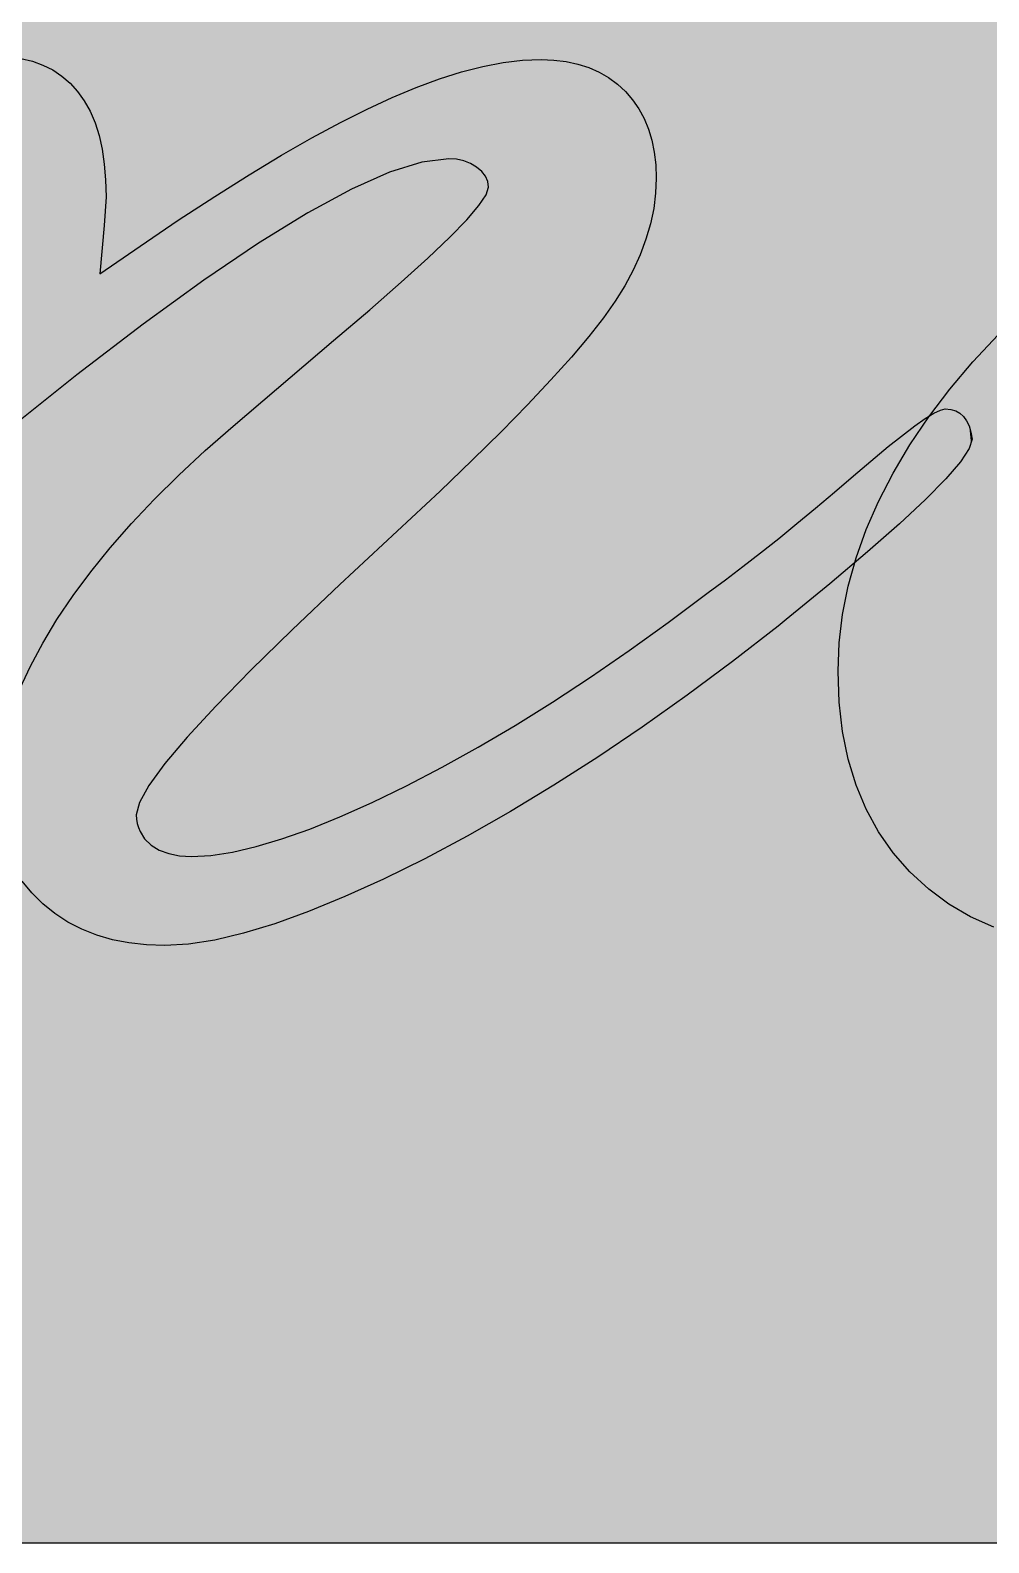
# Model space of a CAD drawing. Extents: x -301 to 301, y -300 to 300.
# Drawn here: x -12.35 to 8.09, y -300.06 to -267.8 of the extents above; entities that cross this region are included whole.
import ezdxf

# ---------------------------------------------------------------- set-up
doc = ezdxf.new("R2010")
doc.units = 0
doc.layers.add('LAYER_1', color=7, linetype='CONTINUOUS')

# ---------------------------------------------------------------- blocks, each defined once
blk = doc.blocks.new('*U1')
at = {"layer": 'LAYER_1', "color": 7, "linetype": 'CONTINUOUS'}
for points in [[(-301.0791, -300.0587), (-301.0791, 299.9413), (300.9617, -300.0587)], [(300.9617, -300.0587), (-301.0791, 299.9413), (300.9617, 299.9413)]]:
    blk.add_solid(points, dxfattribs=at)
blk = doc.blocks.new('*U6')
at = {"layer": 'LAYER_1', "color": 18, "linetype": 'CONTINUOUS'}
for points in [[(-12.548, -276.104), (-12.548, -268.399), (-12.306, -275.91)], [(-12.306, -275.91), (-12.548, -268.399), (-12.306, -268.458)], [(-12.306, -275.91), (-12.306, -268.458), (-12.08, -275.729)], [(-12.08, -275.729), (-12.306, -268.458), (-12.08, -268.541)], [(-12.08, -275.729), (-12.08, -268.541), (-11.87, -275.561)], [(-11.87, -275.561), (-12.08, -268.541), (-11.87, -268.647)], [(-11.87, -275.561), (-11.87, -268.647), (-11.678, -275.407)], [(-11.678, -275.407), (-11.87, -268.647), (-11.678, -268.777)], [(-3.152, -270.574), (-3.259, -268.722), (-3.152, -268.688)], [(-3.102, -270.585), (-3.152, -268.688), (-3.102, -268.676)], [(-3.152, -270.574), (-3.152, -268.688), (-3.102, -270.585)], [(-2.958, -270.642), (-3.102, -268.676), (-2.958, -268.639)], [(-3.102, -270.585), (-3.102, -268.676), (-2.958, -270.642)], [(-2.831, -270.722), (-2.958, -268.639), (-2.831, -268.607)], [(-2.958, -270.642), (-2.958, -268.639), (-2.831, -270.722)], [(-2.719, -270.811), (-2.831, -268.607), (-2.719, -268.578)], [(-2.831, -270.722), (-2.831, -268.607), (-2.719, -270.811)], [(-2.698, -270.838), (-2.719, -268.578), (-2.698, -268.573)], [(-2.719, -270.811), (-2.719, -268.578), (-2.698, -270.838)], [(-2.639, -270.912), (-2.698, -268.573), (-2.639, -268.562)], [(-2.698, -270.838), (-2.698, -268.573), (-2.639, -270.912)], [(-2.592, -271.025), (-2.639, -268.562), (-2.592, -268.553)], [(-2.639, -270.912), (-2.639, -268.562), (-2.592, -271.025)], [(-2.576, -271.148), (-2.592, -268.553), (-2.576, -268.55)], [(-2.592, -271.025), (-2.592, -268.553), (-2.576, -271.148)], [(-2.303, -276.356), (-2.576, -268.55), (-2.303, -268.497)], [(-2.576, -276.626), (-2.576, -268.55), (-2.303, -276.356)], [(-2.264, -276.317), (-2.303, -268.497), (-2.264, -268.49)], [(-2.303, -276.356), (-2.303, -268.497), (-2.264, -276.317)], [(-1.85, -275.895), (-2.264, -268.49), (-1.85, -268.44)], [(-2.264, -276.317), (-2.264, -268.49), (-1.85, -275.895)], [(-1.743, -275.785), (-1.85, -268.44), (-1.743, -268.436)], [(-1.85, -275.895), (-1.85, -268.44), (-1.743, -275.785)], [(-1.457, -275.482), (-1.743, -268.436), (-1.457, -268.424)], [(-1.743, -275.785), (-1.743, -268.436), (-1.457, -275.482)], [(-1.457, -275.482), (-1.457, -268.424), (-1.246, -275.258)], [(-1.246, -275.258), (-1.457, -268.424), (-1.246, -268.432)], [(-1.246, -275.258), (-1.246, -268.432), (-1.181, -275.186)], [(-1.181, -275.186), (-1.246, -268.432), (-1.181, -268.435)], [(-1.181, -275.186), (-1.181, -268.435), (-0.919, -274.894)], [(-0.919, -274.894), (-1.181, -268.435), (-0.919, -268.467)], [(-0.919, -274.894), (-0.919, -268.467), (-0.811, -274.773)], [(-0.811, -274.773), (-0.919, -268.467), (-0.811, -268.491)], [(-0.811, -274.773), (-0.811, -268.491), (-0.672, -274.609)], [(-0.672, -274.609), (-0.811, -268.491), (-0.672, -268.521)], [(-0.672, -274.609), (-0.672, -268.521), (-0.439, -274.333)], [(-0.439, -274.333), (-0.672, -268.521), (-0.439, -268.596)], [(-0.439, -274.333), (-0.439, -268.596), (-0.437, -274.332)], [(-0.437, -274.332), (-0.439, -268.596), (-0.437, -268.596)], [(-0.437, -274.332), (-0.437, -268.596), (-0.221, -274.055)], [(-0.221, -274.055), (-0.437, -268.596), (-0.221, -268.692)], [(-0.221, -274.055), (-0.221, -268.692), (-0.126, -273.934)], [(-0.126, -273.934), (-0.221, -268.692), (-0.126, -268.746)], [(-11.678, -275.407), (-11.678, -268.777), (-11.502, -275.266)], [(-11.502, -275.266), (-11.678, -268.777), (-11.502, -268.929)], [(-11.502, -275.266), (-11.502, -268.929), (-11.355, -275.148)], [(-11.355, -275.148), (-11.502, -268.929), (-11.355, -269.092)], [(-4.119, -270.65), (-4.633, -269.234), (-4.119, -269.019)], [(-3.997, -270.611), (-4.119, -269.019), (-3.997, -268.974)], [(-4.119, -270.65), (-4.119, -269.019), (-3.997, -270.611)], [(-3.626, -270.565), (-3.997, -268.974), (-3.626, -268.837)], [(-3.997, -270.611), (-3.997, -268.974), (-3.626, -270.565)], [(-3.427, -270.54), (-3.626, -268.837), (-3.427, -268.775)], [(-3.626, -270.565), (-3.626, -268.837), (-3.427, -270.54)], [(-3.259, -270.551), (-3.427, -268.775), (-3.259, -268.722)], [(-3.427, -270.54), (-3.427, -268.775), (-3.259, -270.551)], [(-3.259, -270.551), (-3.259, -268.722), (-3.152, -270.574)], [(-0.126, -273.934), (-0.126, -268.746), (-0.017, -273.78)], [(-0.017, -273.78), (-0.126, -268.746), (-0.017, -268.809)], [(-0.017, -273.78), (-0.017, -268.809), (0.124, -273.58)], [(0.124, -273.58), (-0.017, -268.809), (0.124, -268.912)], [(0.124, -273.58), (0.124, -268.912), (0.17, -273.504)], [(0.17, -273.504), (0.124, -268.912), (0.17, -268.947)], [(0.17, -273.504), (0.17, -268.947), (0.329, -273.247)], [(0.329, -273.247), (0.17, -268.947), (0.329, -269.092)], [(-11.355, -275.148), (-11.355, -269.092), (-11.343, -275.139)], [(-11.343, -275.139), (-11.355, -269.092), (-11.343, -269.105)], [(-11.343, -275.139), (-11.343, -269.105), (-11.198, -275.028)], [(-11.198, -275.028), (-11.343, -269.105), (-11.198, -269.304)], [(-11.198, -275.028), (-11.198, -269.304), (-11.073, -274.933)], [(-11.073, -274.933), (-11.198, -269.304), (-11.073, -269.526)], [(-4.688, -270.827), (-5.166, -269.482), (-4.688, -269.259)], [(-4.633, -270.81), (-4.688, -269.259), (-4.633, -269.234)], [(-4.688, -270.827), (-4.688, -269.259), (-4.633, -270.81)], [(-4.633, -270.81), (-4.633, -269.234), (-4.119, -270.65)], [(0.329, -273.247), (0.329, -269.092), (0.343, -273.222)], [(0.343, -273.222), (0.329, -269.092), (0.343, -269.105)], [(0.343, -273.222), (0.343, -269.105), (0.496, -272.935)], [(0.496, -272.935), (0.343, -269.105), (0.496, -269.282)], [(0.496, -272.935), (0.496, -269.282), (0.507, -272.916)], [(0.507, -272.916), (0.496, -269.282), (0.507, -269.296)], [(0.507, -272.916), (0.507, -269.296), (0.63, -272.646)], [(0.63, -272.646), (0.507, -269.296), (0.63, -269.474)], [(-11.073, -274.933), (-11.073, -269.526), (-10.969, -274.852)], [(-10.969, -274.852), (-11.073, -269.526), (-10.969, -269.773)], [(-5.498, -271.187), (-5.733, -269.764), (-5.498, -269.647)], [(-5.166, -271.039), (-5.498, -269.647), (-5.166, -269.482)], [(-5.498, -271.187), (-5.498, -269.647), (-5.166, -271.039)], [(-5.166, -271.039), (-5.166, -269.482), (-4.688, -270.827)], [(0.63, -272.646), (0.63, -269.474), (0.657, -272.586)], [(0.657, -272.586), (0.63, -269.474), (0.657, -269.525)], [(0.657, -272.586), (0.657, -269.525), (0.743, -272.358)], [(0.743, -272.358), (0.657, -269.525), (0.743, -269.682)], [(0.743, -272.358), (0.743, -269.682), (0.78, -272.257)], [(0.78, -272.257), (0.743, -269.682), (0.78, -269.773)], [(-10.969, -274.852), (-10.969, -269.773), (-10.884, -274.787)], [(-10.884, -274.787), (-10.969, -269.773), (-10.884, -270.043)], [(-5.733, -271.314), (-6.342, -270.092), (-5.733, -269.764)], [(-5.733, -271.314), (-5.733, -269.764), (-5.498, -271.187)], [(0.78, -272.257), (0.78, -269.773), (0.835, -272.07)], [(0.835, -272.07), (0.78, -269.773), (0.835, -269.906)], [(0.835, -272.07), (0.835, -269.906), (0.876, -271.93)], [(0.876, -271.93), (0.835, -269.906), (0.876, -270.043)], [(-10.884, -274.787), (-10.884, -270.043), (-10.868, -274.776)], [(-10.868, -274.776), (-10.884, -270.043), (-10.868, -270.111)], [(-10.868, -272.996), (-10.868, -270.111), (-10.818, -272.46)], [(-10.818, -272.46), (-10.868, -270.111), (-10.818, -270.336)], [(-6.429, -271.69), (-6.992, -270.466), (-6.429, -270.142)], [(-6.342, -271.644), (-6.429, -270.142), (-6.342, -270.092)], [(-6.429, -271.69), (-6.429, -270.142), (-6.342, -271.644)], [(-6.342, -271.644), (-6.342, -270.092), (-5.733, -271.314)], [(0.876, -271.93), (0.876, -270.043), (0.907, -271.782)], [(0.907, -271.782), (0.876, -270.043), (0.907, -270.145)], [(0.907, -271.782), (0.907, -270.145), (0.945, -271.603)], [(0.945, -271.603), (0.907, -270.145), (0.945, -270.331)], [(-10.818, -272.46), (-10.818, -270.336), (-10.772, -271.967)], [(-10.772, -271.967), (-10.818, -270.336), (-10.772, -270.652)], [(-10.772, -271.967), (-10.772, -270.652), (-10.771, -271.962)], [(-10.771, -271.962), (-10.772, -270.652), (-10.771, -270.657)], [(-6.992, -272.038), (-7.479, -270.76), (-6.992, -270.466)], [(-6.992, -272.038), (-6.992, -270.466), (-6.429, -271.69)], [(0.945, -271.603), (0.945, -270.331), (0.958, -271.494)], [(0.958, -271.494), (0.945, -270.331), (0.958, -270.399)], [(0.958, -271.494), (0.958, -270.399), (0.986, -271.277)], [(0.986, -271.277), (0.958, -270.399), (0.986, -270.639)], [(0.986, -271.277), (0.986, -270.639), (0.989, -271.197)], [(0.989, -271.197), (0.986, -270.639), (0.989, -270.669)], [(-10.771, -271.962), (-10.771, -270.657), (-10.744, -271.508)], [(-10.744, -271.508), (-10.771, -270.657), (-10.744, -270.992)], [(-7.684, -272.477), (-8.418, -271.345), (-7.684, -270.883)], [(-7.479, -272.338), (-7.684, -270.883), (-7.479, -270.76)], [(-7.684, -272.477), (-7.684, -270.883), (-7.479, -272.338)], [(-7.479, -272.338), (-7.479, -270.76), (-6.992, -272.038)], [(0.989, -271.197), (0.989, -270.669), (0.999, -270.953)], [(-10.744, -271.508), (-10.744, -270.992), (-10.735, -271.354)], [(-2.576, -276.626), (-2.627, -271.307), (-2.576, -271.148)], [(-8.651, -273.13), (-9.193, -271.852), (-8.651, -271.498)], [(-8.418, -272.972), (-8.651, -271.498), (-8.418, -271.345)], [(-8.651, -273.13), (-8.651, -271.498), (-8.418, -272.972)], [(-8.418, -272.972), (-8.418, -271.345), (-7.684, -272.477)], [(-2.783, -276.831), (-2.925, -271.703), (-2.783, -271.537)], [(-2.627, -276.677), (-2.783, -271.537), (-2.627, -271.307)], [(-2.783, -276.831), (-2.783, -271.537), (-2.627, -276.677)], [(-2.627, -276.677), (-2.627, -271.307), (-2.576, -276.626)], [(-9.193, -273.523), (-9.942, -272.357), (-9.193, -271.852)], [(-9.193, -273.523), (-9.193, -271.852), (-8.651, -273.13)], [(-3.042, -277.084), (-3.404, -272.213), (-3.042, -271.84)], [(-2.925, -276.971), (-3.042, -271.84), (-2.925, -271.703)], [(-3.042, -277.084), (-3.042, -271.84), (-2.925, -276.971)], [(-2.925, -276.971), (-2.925, -271.703), (-2.783, -276.831)], [(-3.404, -277.432), (-3.609, -272.409), (-3.404, -272.213)], [(-3.404, -277.432), (-3.404, -272.213), (-3.042, -277.084)], [(-10.009, -274.118), (-10.868, -272.996), (-10.009, -272.402)], [(-9.942, -274.067), (-10.009, -272.402), (-9.942, -272.357)], [(-10.009, -274.118), (-10.009, -272.402), (-9.942, -274.067)], [(-9.942, -274.067), (-9.942, -272.357), (-9.193, -273.523)], [(-3.609, -277.629), (-3.869, -272.658), (-3.609, -272.409)], [(-3.609, -277.629), (-3.609, -272.409), (-3.404, -277.432)], [(-3.869, -277.871), (-4.438, -273.174), (-3.869, -272.658)], [(-3.869, -277.871), (-3.869, -272.658), (-3.609, -277.629)], [(-10.868, -274.776), (-10.868, -272.996), (-10.009, -274.118)], [(-4.438, -278.401), (-5.109, -273.761), (-4.438, -273.174)], [(-4.438, -278.401), (-4.438, -273.174), (-3.869, -277.871)], [(-5.109, -279.026), (-5.749, -274.305), (-5.109, -273.761)], [(-5.109, -279.026), (-5.109, -273.761), (-4.438, -278.401)], [(-5.883, -279.749), (-6.767, -275.172), (-5.883, -274.419)], [(-5.749, -279.623), (-5.883, -274.419), (-5.749, -274.305)], [(-5.883, -279.749), (-5.883, -274.419), (-5.749, -279.623)], [(-5.749, -279.623), (-5.749, -274.305), (-5.109, -279.026)], [(-6.767, -280.586), (-7.649, -275.923), (-6.767, -275.172)], [(-6.767, -280.586), (-6.767, -275.172), (-5.883, -279.749)], [(-7.649, -281.449), (-8.023, -276.243), (-7.649, -275.923)], [(-7.649, -281.449), (-7.649, -275.923), (-6.767, -280.586)], [(6.737, -277.811), (6.513, -276.233), (6.737, -276.078)], [(6.743, -277.805), (6.737, -276.078), (6.743, -276.074)], [(6.737, -277.811), (6.737, -276.078), (6.743, -277.805)], [(6.92, -277.625), (6.743, -276.074), (6.92, -275.967)], [(6.743, -277.805), (6.743, -276.074), (6.92, -277.625)], [(7.062, -277.481), (6.92, -275.967), (7.062, -275.9)], [(6.92, -277.625), (6.92, -275.967), (7.062, -277.481)], [(7.164, -277.377), (7.062, -275.9), (7.164, -275.878)], [(7.062, -277.481), (7.062, -275.9), (7.164, -277.377)], [(7.164, -277.377), (7.164, -275.878), (7.177, -277.364)], [(7.177, -277.364), (7.164, -275.878), (7.177, -275.879)], [(7.177, -277.364), (7.177, -275.879), (7.283, -277.241)], [(7.283, -277.241), (7.177, -275.879), (7.283, -275.889)], [(7.283, -277.241), (7.283, -275.889), (7.386, -277.121)], [(7.386, -277.121), (7.283, -275.889), (7.386, -275.92)], [(7.386, -277.121), (7.386, -275.92), (7.475, -277.017)], [(7.475, -277.017), (7.386, -275.92), (7.475, -275.97)], [(7.475, -277.017), (7.475, -275.97), (7.487, -277.003)], [(7.487, -277.003), (7.475, -275.97), (7.487, -275.98)], [(7.487, -277.003), (7.487, -275.98), (7.553, -276.903)], [(7.553, -276.903), (7.487, -275.98), (7.553, -276.036)], [(7.553, -276.903), (7.553, -276.036), (7.619, -276.804)], [(7.619, -276.804), (7.553, -276.036), (7.619, -276.127)], [(7.619, -276.804), (7.619, -276.127), (7.672, -276.725)], [(7.672, -276.725), (7.619, -276.127), (7.672, -276.238)], [(-8.023, -281.832), (-8.395, -276.568), (-8.023, -276.243)], [(-8.023, -281.832), (-8.023, -276.243), (-7.649, -281.449)], [(6.513, -278.019), (6.185, -276.489), (6.513, -276.233)], [(6.513, -278.019), (6.513, -276.233), (6.737, -277.811)], [(7.672, -276.725), (7.672, -276.238), (7.673, -276.722)], [(7.673, -276.722), (7.672, -276.238), (7.673, -276.244)], [(7.673, -276.722), (7.673, -276.244), (7.71, -276.603)], [(7.71, -276.603), (7.673, -276.244), (7.71, -276.369)], [(7.71, -276.603), (7.71, -276.369), (7.736, -276.522)], [(-8.62, -282.459), (-9.005, -277.123), (-8.62, -276.766)], [(-8.395, -282.213), (-8.62, -276.766), (-8.395, -276.568)], [(-8.62, -282.459), (-8.62, -276.766), (-8.395, -282.213)], [(-8.395, -282.213), (-8.395, -276.568), (-8.023, -281.832)], [(5.943, -278.539), (5.504, -277.049), (5.943, -276.678)], [(6.185, -278.326), (5.943, -276.678), (6.185, -276.489)], [(5.943, -278.539), (5.943, -276.678), (6.185, -278.326)], [(6.185, -278.326), (6.185, -276.489), (6.513, -278.019)], [(5.504, -278.926), (5.206, -277.3), (5.504, -277.049)], [(5.504, -278.926), (5.504, -277.049), (5.943, -278.539)], [(-9.181, -283.087), (-9.48, -277.582), (-9.181, -277.287)], [(-9.005, -282.877), (-9.181, -277.287), (-9.005, -277.123)], [(-9.181, -283.087), (-9.181, -277.287), (-9.005, -282.877)], [(-9.005, -282.877), (-9.005, -277.123), (-8.62, -282.459)], [(5.206, -279.178), (4.799, -277.651), (5.206, -277.3)], [(5.206, -279.178), (5.206, -277.3), (5.504, -278.926)], [(-9.48, -283.442), (-9.706, -277.805), (-9.48, -277.582)], [(-9.48, -283.442), (-9.48, -277.582), (-9.181, -283.087)], [(4.699, -279.606), (4.397, -277.991), (4.699, -277.735)], [(4.799, -279.522), (4.699, -277.735), (4.799, -277.651)], [(4.699, -279.606), (4.699, -277.735), (4.799, -279.522)], [(4.799, -279.522), (4.799, -277.651), (5.206, -279.178)], [(-9.819, -283.906), (-10.022, -278.14), (-9.819, -277.925)], [(-9.706, -283.751), (-9.819, -277.925), (-9.706, -277.805)], [(-9.819, -283.906), (-9.819, -277.925), (-9.706, -283.751)], [(-9.706, -283.751), (-9.706, -277.805), (-9.48, -283.442)], [(4.397, -279.853), (4.001, -278.32), (4.397, -277.991)], [(4.397, -279.853), (4.397, -277.991), (4.699, -279.606)], [(-10.246, -287.265), (-10.6, -278.784), (-10.246, -278.382)], [(-10.194, -287.271), (-10.246, -278.382), (-10.194, -278.322)], [(-10.246, -287.265), (-10.246, -278.382), (-10.194, -287.271)], [(-10.09, -287.282), (-10.194, -278.322), (-10.09, -278.212)], [(-10.194, -287.271), (-10.194, -278.322), (-10.09, -287.282)], [(-10.022, -284.271), (-10.09, -278.212), (-10.022, -278.14)], [(-10.09, -284.535), (-10.09, -278.212), (-10.022, -284.271)], [(-10.022, -284.271), (-10.022, -278.14), (-9.819, -283.906)], [(4.001, -280.177), (3.772, -278.507), (4.001, -278.32)], [(4.001, -280.177), (4.001, -278.32), (4.397, -279.853)], [(3.601, -280.51), (3.226, -278.945), (3.601, -278.645)], [(3.61, -280.503), (3.601, -278.645), (3.61, -278.638)], [(3.601, -280.51), (3.601, -278.645), (3.61, -280.503)], [(3.772, -280.365), (3.61, -278.638), (3.772, -278.507)], [(3.61, -280.503), (3.61, -278.638), (3.772, -280.365)], [(3.772, -280.365), (3.772, -278.507), (4.001, -280.177)], [(-10.645, -287.183), (-10.934, -279.192), (-10.645, -278.836)], [(-10.6, -287.196), (-10.645, -278.836), (-10.6, -278.784)], [(-10.645, -287.183), (-10.645, -278.836), (-10.6, -287.196)], [(-10.6, -287.196), (-10.6, -278.784), (-10.246, -287.265)], [(3.226, -280.801), (2.847, -279.239), (3.226, -278.945)], [(3.226, -280.801), (3.226, -278.945), (3.601, -280.51)], [(-11.06, -287.05), (-11.249, -279.603), (-11.06, -279.348)], [(-10.934, -287.099), (-11.06, -279.348), (-10.934, -279.192)], [(-11.06, -287.05), (-11.06, -279.348), (-10.934, -287.099)], [(-10.934, -287.099), (-10.934, -279.192), (-10.645, -287.183)], [(2.847, -281.095), (2.626, -279.407), (2.847, -279.239)], [(2.847, -281.095), (2.847, -279.239), (3.226, -280.801)], [(-11.249, -286.975), (-11.438, -279.857), (-11.249, -279.603)], [(-11.249, -286.975), (-11.249, -279.603), (-11.06, -287.05)], [(2.473, -281.379), (2.106, -279.793), (2.473, -279.522)], [(2.626, -281.266), (2.473, -279.522), (2.626, -279.407)], [(2.473, -281.379), (2.473, -279.522), (2.626, -281.266)], [(2.626, -281.266), (2.626, -279.407), (2.847, -281.095)], [(-11.438, -286.878), (-11.546, -280.017), (-11.438, -279.857)], [(-11.438, -286.878), (-11.438, -279.857), (-11.249, -286.975)], [(2.106, -281.652), (1.659, -280.127), (2.106, -279.793)], [(2.106, -281.652), (2.106, -279.793), (2.473, -281.379)], [(-11.546, -286.822), (-11.78, -280.365), (-11.546, -280.017)], [(-11.546, -286.822), (-11.546, -280.017), (-11.438, -286.878)], [(1.659, -281.983), (1.255, -280.428), (1.659, -280.127)], [(1.659, -281.983), (1.659, -280.127), (2.106, -281.652)], [(-11.825, -286.641), (-12.084, -280.87), (-11.825, -280.438)], [(-11.78, -286.67), (-11.825, -280.438), (-11.78, -280.365)], [(-11.825, -286.641), (-11.825, -280.438), (-11.78, -286.67)], [(-11.78, -286.67), (-11.78, -280.365), (-11.546, -286.822)], [(1.255, -282.269), (0.702, -280.825), (1.255, -280.428)], [(1.255, -282.269), (1.255, -280.428), (1.659, -281.983)], [(-12.084, -286.432), (-12.319, -281.31), (-12.084, -280.87)], [(-12.084, -286.432), (-12.084, -280.87), (-12.084, -286.432)], [(-12.084, -286.432), (-12.084, -280.87), (-12.084, -280.87)], [(-12.084, -286.432), (-12.084, -280.87), (-11.825, -286.641)], [(0.702, -282.662), (0.418, -281.029), (0.702, -280.825)], [(0.702, -282.662), (0.702, -280.825), (1.255, -282.269)], [(0.418, -282.853), (-0.246, -281.486), (0.418, -281.029)], [(0.418, -282.853), (0.418, -281.029), (0.702, -282.662)], [(-12.348, -286.165), (-12.522, -281.74), (-12.348, -281.363)], [(-12.319, -286.2), (-12.348, -281.363), (-12.319, -281.31)], [(-12.348, -286.165), (-12.348, -281.363), (-12.319, -286.2)], [(-12.319, -286.2), (-12.319, -281.31), (-12.084, -286.432)], [(-0.405, -283.403), (-1.183, -282.107), (-0.405, -281.595)], [(-0.246, -283.301), (-0.405, -281.595), (-0.246, -281.486)], [(-0.405, -283.403), (-0.405, -281.595), (-0.246, -283.301)], [(-0.246, -283.301), (-0.246, -281.486), (0.418, -282.853)], [(-12.522, -285.951), (-12.522, -281.74), (-12.348, -286.165)], [(-1.215, -283.921), (-2.013, -282.626), (-1.215, -282.128)], [(-1.183, -283.902), (-1.215, -282.128), (-1.183, -282.107)], [(-1.215, -283.921), (-1.215, -282.128), (-1.183, -283.902)], [(-1.183, -283.902), (-1.183, -282.107), (-0.405, -283.403)], [(-2.112, -284.464), (-2.797, -283.09), (-2.112, -282.684)], [(-2.013, -284.404), (-2.112, -282.684), (-2.013, -282.626)], [(-2.112, -284.464), (-2.112, -282.684), (-2.013, -284.404)], [(-2.013, -284.404), (-2.013, -282.626), (-1.215, -283.921)], [(-3.03, -284.987), (-3.568, -283.519), (-3.03, -283.22)], [(-2.797, -284.854), (-3.03, -283.22), (-2.797, -283.09)], [(-3.03, -284.987), (-3.03, -283.22), (-2.797, -284.854)], [(-2.797, -284.854), (-2.797, -283.09), (-2.112, -284.464)], [(-3.568, -285.274), (-3.938, -283.712), (-3.568, -283.519)], [(-3.568, -285.274), (-3.568, -283.519), (-3.03, -284.987)], [(-3.938, -285.471), (-4.327, -283.915), (-3.938, -283.712)], [(-3.938, -285.471), (-3.938, -283.712), (-3.568, -285.274)], [(-4.818, -285.904), (-5.06, -284.27), (-4.818, -284.152)], [(-4.327, -285.662), (-4.818, -284.152), (-4.327, -283.915)], [(-4.818, -285.904), (-4.818, -284.152), (-4.327, -285.662)], [(-4.327, -285.662), (-4.327, -283.915), (-3.938, -285.471)], [(-5.06, -286.014), (-5.644, -284.53), (-5.06, -284.27)], [(-5.06, -286.014), (-5.06, -284.27), (-4.818, -285.904)], [(-10.09, -287.282), (-10.09, -284.535), (-10.085, -287.283)], [(-10.085, -287.283), (-10.09, -284.535), (-10.085, -284.629)], [(-10.085, -287.283), (-10.085, -284.629), (-10.07, -287.284)], [(-10.07, -287.284), (-10.085, -284.629), (-10.07, -284.72)], [(-10.07, -287.284), (-10.07, -284.72), (-10.045, -287.287)], [(-10.045, -287.287), (-10.07, -284.72), (-10.045, -284.807)], [(-10.045, -287.287), (-10.045, -284.807), (-10.01, -287.291)], [(-10.01, -287.291), (-10.045, -284.807), (-10.01, -284.889)], [(-6.415, -286.596), (-6.984, -285.048), (-6.415, -284.845)], [(-6.388, -286.585), (-6.415, -284.845), (-6.388, -284.836)], [(-6.415, -286.596), (-6.415, -284.845), (-6.388, -286.585)], [(-5.747, -286.321), (-6.388, -284.836), (-5.747, -284.577)], [(-6.388, -286.585), (-6.388, -284.836), (-5.747, -286.321)], [(-5.644, -286.278), (-5.747, -284.577), (-5.644, -284.53)], [(-5.747, -286.321), (-5.747, -284.577), (-5.644, -286.278)], [(-5.644, -286.278), (-5.644, -284.53), (-5.06, -286.014)], [(-10.01, -287.291), (-10.01, -284.889), (-9.911, -287.302)], [(-9.911, -287.302), (-10.01, -284.889), (-9.911, -285.043)], [(-9.911, -287.302), (-9.911, -285.043), (-9.874, -287.306)], [(-9.874, -287.306), (-9.911, -285.043), (-9.874, -285.08)], [(-9.874, -287.306), (-9.874, -285.08), (-9.774, -287.309)], [(-9.774, -287.309), (-9.874, -285.08), (-9.774, -285.18)], [(-7.134, -286.856), (-7.533, -285.212), (-7.134, -285.093)], [(-6.984, -286.802), (-7.134, -285.093), (-6.984, -285.048)], [(-7.134, -286.856), (-7.134, -285.093), (-6.984, -286.802)], [(-6.984, -286.802), (-6.984, -285.048), (-6.415, -286.596)], [(-9.774, -287.309), (-9.774, -285.18), (-9.598, -287.316)], [(-9.598, -287.316), (-9.774, -285.18), (-9.598, -285.284)], [(-9.598, -287.316), (-9.598, -285.284), (-9.482, -287.32)], [(-9.482, -287.32), (-9.598, -285.284), (-9.482, -285.328)], [(-9.482, -287.32), (-9.482, -285.328), (-9.397, -287.315)], [(-9.397, -287.315), (-9.482, -285.328), (-9.397, -285.361)], [(-9.397, -287.315), (-9.397, -285.361), (-9.169, -287.302)], [(-9.169, -287.302), (-9.397, -285.361), (-9.169, -285.407)], [(-9.169, -287.302), (-9.169, -285.407), (-8.973, -287.291)], [(-8.973, -287.291), (-9.169, -285.407), (-8.973, -285.419)], [(-8.973, -287.291), (-8.973, -285.419), (-8.911, -287.281)], [(-8.911, -287.281), (-8.973, -285.419), (-8.911, -285.423)], [(-8.496, -287.217), (-8.911, -285.423), (-8.496, -285.399)], [(-8.911, -287.281), (-8.911, -285.423), (-8.496, -287.217)], [(-8.412, -287.204), (-8.496, -285.399), (-8.412, -285.387)], [(-8.496, -287.217), (-8.496, -285.399), (-8.412, -287.204)], [(-8.037, -287.115), (-8.412, -285.387), (-8.037, -285.329)], [(-8.412, -287.204), (-8.412, -285.387), (-8.037, -287.115)], [(-7.8, -287.059), (-8.037, -285.329), (-7.8, -285.274)], [(-8.037, -287.115), (-8.037, -285.329), (-7.8, -287.059)], [(-7.533, -286.978), (-7.8, -285.274), (-7.533, -285.212)], [(-7.8, -287.059), (-7.8, -285.274), (-7.533, -286.978)], [(-7.533, -286.978), (-7.533, -285.212), (-7.134, -286.856)]]:
    blk.add_solid(points, dxfattribs=at)
blk = doc.blocks.new('*U7')
at = {"layer": 'LAYER_1', "color": 18, "linetype": 'CONTINUOUS'}
for points in [[(19.35, -276.186), (18.934, -268.401), (19.35, -268.365)], [(19.834, -275.81), (19.35, -268.365), (19.834, -268.351)], [(19.35, -276.186), (19.35, -268.365), (19.834, -275.81)], [(19.834, -275.81), (19.834, -268.351), (19.879, -275.775)], [(19.879, -275.775), (19.834, -268.351), (19.879, -268.352)], [(19.879, -275.775), (19.879, -268.352), (20.247, -275.448)], [(20.247, -275.448), (19.879, -268.352), (20.247, -268.36)], [(20.247, -275.448), (20.247, -268.36), (20.628, -275.109)], [(20.628, -275.109), (20.247, -268.36), (20.628, -268.385)], [(20.628, -275.109), (20.628, -268.385), (20.699, -275.046)], [(20.699, -275.046), (20.628, -268.385), (20.699, -268.394)], [(20.699, -275.046), (20.699, -268.394), (20.977, -274.756)], [(20.977, -274.756), (20.699, -268.394), (20.977, -268.428)], [(17.312, -277.572), (16.798, -268.863), (17.312, -268.71)], [(17.837, -277.257), (17.312, -268.71), (17.837, -268.58)], [(17.312, -277.572), (17.312, -268.71), (17.837, -277.257)], [(17.896, -277.222), (17.837, -268.58), (17.896, -268.569)], [(17.837, -277.257), (17.837, -268.58), (17.896, -277.222)], [(18.352, -276.91), (17.896, -268.569), (18.352, -268.48)], [(17.896, -277.222), (17.896, -268.569), (18.352, -276.91)], [(18.856, -276.564), (18.352, -268.48), (18.856, -268.408)], [(18.352, -276.91), (18.352, -268.48), (18.856, -276.564)], [(18.934, -276.51), (18.856, -268.408), (18.934, -268.401)], [(18.856, -276.564), (18.856, -268.408), (18.934, -276.51)], [(18.934, -276.51), (18.934, -268.401), (19.35, -276.186)], [(20.977, -274.756), (20.977, -268.428), (21.295, -274.426)], [(21.295, -274.426), (20.977, -268.428), (21.295, -268.488)], [(21.295, -274.426), (21.295, -268.488), (21.392, -274.324)], [(21.392, -274.324), (21.295, -268.488), (21.392, -268.514)], [(21.392, -274.324), (21.392, -268.514), (21.581, -274.086)], [(21.581, -274.086), (21.392, -268.514), (21.581, -268.565)], [(21.581, -274.086), (21.581, -268.565), (21.836, -273.765)], [(21.836, -273.765), (21.581, -268.565), (21.836, -268.659)], [(21.836, -273.765), (21.836, -268.659), (21.96, -273.608)], [(21.96, -273.608), (21.836, -268.659), (21.96, -268.72)], [(16.777, -277.891), (16.231, -269.057), (16.777, -268.869)], [(16.798, -277.88), (16.777, -268.869), (16.798, -268.863)], [(16.777, -277.891), (16.777, -268.869), (16.798, -277.88)], [(16.798, -277.88), (16.798, -268.863), (17.312, -277.572)], [(21.96, -273.608), (21.96, -268.72), (22.061, -273.448)], [(22.061, -273.448), (21.96, -268.72), (22.061, -268.77)], [(22.061, -273.448), (22.061, -268.77), (22.254, -273.138)], [(22.254, -273.138), (22.061, -268.77), (22.254, -268.898)], [(22.254, -273.138), (22.254, -268.898), (22.402, -272.899)], [(22.402, -272.899), (22.254, -268.898), (22.402, -269.035)], [(22.402, -272.899), (22.402, -269.035), (22.421, -272.858)], [(22.421, -272.858), (22.402, -269.035), (22.421, -269.052)], [(15.64, -278.484), (15.11, -269.522), (15.64, -269.291)], [(15.676, -278.465), (15.64, -269.291), (15.676, -269.275)], [(15.64, -278.484), (15.64, -269.291), (15.676, -278.465)], [(16.231, -278.175), (15.676, -269.275), (16.231, -269.057)], [(15.676, -278.465), (15.676, -269.275), (16.231, -278.175)], [(16.231, -278.175), (16.231, -269.057), (16.777, -277.891)], [(22.421, -272.858), (22.421, -269.052), (22.566, -272.535)], [(22.566, -272.535), (22.421, -269.052), (22.566, -269.229)], [(22.566, -272.535), (22.566, -269.229), (22.689, -272.261)], [(22.689, -272.261), (22.566, -269.229), (22.689, -269.431)], [(15.11, -278.723), (14.533, -269.798), (15.11, -269.522)], [(15.11, -278.723), (15.11, -269.522), (15.64, -278.484)], [(22.689, -272.261), (22.689, -269.431), (22.718, -272.196)], [(22.718, -272.196), (22.689, -269.431), (22.718, -269.496)], [(22.718, -272.196), (22.718, -269.496), (22.79, -271.931)], [(22.79, -271.931), (22.718, -269.496), (22.79, -269.657)], [(22.79, -271.931), (22.79, -269.657), (22.869, -271.641)], [(22.869, -271.641), (22.79, -269.657), (22.869, -269.907)], [(14.422, -279.033), (13.947, -270.102), (14.422, -269.855)], [(14.533, -278.983), (14.422, -269.855), (14.533, -269.798)], [(14.422, -279.033), (14.422, -269.855), (14.533, -278.983)], [(14.533, -278.983), (14.533, -269.798), (15.11, -278.723)], [(22.869, -271.641), (22.869, -269.907), (22.908, -271.499)], [(22.908, -271.499), (22.869, -269.907), (22.908, -270.096)], [(13.947, -279.217), (13.35, -270.435), (13.947, -270.102)], [(13.947, -279.217), (13.947, -270.102), (14.422, -279.033)], [(22.908, -271.499), (22.908, -270.096), (22.926, -271.304)], [(22.926, -271.304), (22.908, -270.096), (22.926, -270.182)], [(22.926, -271.304), (22.926, -270.182), (22.96, -270.932)], [(22.96, -270.932), (22.926, -270.182), (22.96, -270.482)], [(13.143, -279.528), (12.743, -270.797), (13.143, -270.558)], [(13.35, -279.448), (13.143, -270.558), (13.35, -270.435)], [(13.143, -279.528), (13.143, -270.558), (13.35, -279.448)], [(13.35, -279.448), (13.35, -270.435), (13.947, -279.217)], [(22.96, -270.932), (22.96, -270.482), (22.971, -270.807)], [(12.743, -279.659), (12.126, -271.189), (12.743, -270.797)], [(12.743, -279.659), (12.743, -270.797), (13.143, -279.528)], [(12.126, -279.862), (11.806, -271.403), (12.126, -271.189)], [(12.126, -279.862), (12.126, -271.189), (12.743, -279.659)], [(11.498, -280.052), (10.86, -272.06), (11.498, -271.609)], [(11.806, -279.967), (11.498, -271.609), (11.806, -271.403)], [(11.498, -280.052), (11.498, -271.609), (11.806, -279.967)], [(11.806, -279.967), (11.806, -271.403), (12.126, -279.862)], [(10.86, -280.228), (10.408, -272.409), (10.86, -272.06)], [(10.86, -280.228), (10.86, -272.06), (11.498, -280.052)], [(10.408, -280.352), (10.152, -272.606), (10.408, -272.409)], [(10.408, -280.352), (10.408, -272.409), (10.86, -280.228)], [(10.152, -280.41), (9.488, -273.161), (10.152, -272.606)], [(10.152, -280.41), (10.152, -272.606), (10.408, -280.352)], [(9.488, -280.56), (8.951, -273.646), (9.488, -273.161)], [(9.488, -280.56), (9.488, -273.161), (10.152, -280.41)], [(8.799, -281.016), (8.667, -273.919), (8.799, -273.79)], [(8.867, -280.866), (8.799, -273.79), (8.867, -273.723)], [(8.799, -281.016), (8.799, -273.79), (8.867, -280.866)], [(8.951, -280.681), (8.867, -273.723), (8.951, -273.646)], [(8.867, -280.866), (8.867, -273.723), (8.951, -280.681)], [(8.951, -280.681), (8.951, -273.646), (9.488, -280.56)], [(8.394, -282.316), (8.345, -274.237), (8.394, -274.188)], [(8.465, -282.006), (8.394, -274.188), (8.465, -274.119)], [(8.394, -282.316), (8.394, -274.188), (8.465, -282.006)], [(8.556, -281.678), (8.465, -274.119), (8.556, -274.029)], [(8.465, -282.006), (8.465, -274.119), (8.556, -281.678)], [(8.667, -281.348), (8.556, -274.029), (8.667, -273.919)], [(8.556, -281.678), (8.556, -274.029), (8.667, -281.348)], [(8.667, -281.348), (8.667, -273.919), (8.799, -281.016)], [(8.197, -286.928), (7.754, -274.87), (8.197, -274.391)], [(8.289, -286.957), (8.197, -274.391), (8.289, -274.292)], [(8.197, -286.928), (8.197, -274.391), (8.289, -286.957)], [(8.307, -286.963), (8.289, -274.292), (8.307, -274.274)], [(8.289, -286.957), (8.289, -274.292), (8.307, -286.963)], [(8.316, -282.882), (8.307, -274.274), (8.316, -274.265)], [(8.307, -283.137), (8.307, -274.274), (8.316, -282.882)], [(8.345, -282.608), (8.316, -274.265), (8.345, -274.237)], [(8.316, -282.882), (8.316, -274.265), (8.345, -282.608)], [(8.345, -282.608), (8.345, -274.237), (8.394, -282.316)], [(7.703, -286.707), (7.263, -275.454), (7.703, -274.931)], [(7.754, -286.73), (7.703, -274.931), (7.754, -274.87)], [(7.703, -286.707), (7.703, -274.931), (7.754, -286.73)], [(7.754, -286.73), (7.754, -274.87), (8.197, -286.928)], [(7.24, -286.437), (6.815, -276.045), (7.24, -275.484)], [(7.263, -286.451), (7.24, -275.484), (7.263, -275.454)], [(7.24, -286.437), (7.24, -275.484), (7.263, -286.451)], [(7.263, -286.451), (7.263, -275.454), (7.703, -286.707)], [(6.809, -286.119), (6.41, -276.644), (6.809, -276.054)], [(6.815, -286.123), (6.809, -276.054), (6.815, -276.045)], [(6.809, -286.119), (6.809, -276.054), (6.815, -286.123)], [(6.815, -286.123), (6.815, -276.045), (7.24, -286.437)], [(27.157, -277.929), (26.961, -276.203), (27.157, -276.066)], [(27.191, -277.896), (27.157, -276.066), (27.191, -276.046)], [(27.157, -277.929), (27.157, -276.066), (27.191, -277.896)], [(27.32, -277.761), (27.191, -276.046), (27.32, -275.968)], [(27.191, -277.896), (27.191, -276.046), (27.32, -277.761)], [(27.417, -277.66), (27.32, -275.968), (27.417, -275.924)], [(27.32, -277.761), (27.32, -275.968), (27.417, -277.66)], [(27.448, -277.624), (27.417, -275.924), (27.448, -275.909)], [(27.417, -277.66), (27.417, -275.924), (27.448, -277.624)], [(27.543, -277.519), (27.448, -275.909), (27.543, -275.89)], [(27.448, -277.624), (27.448, -275.909), (27.543, -277.519)], [(27.543, -277.519), (27.543, -275.89), (27.613, -277.442)], [(27.613, -277.442), (27.543, -275.89), (27.613, -275.895)], [(27.613, -277.442), (27.613, -275.895), (27.68, -277.361)], [(27.68, -277.361), (27.613, -275.895), (27.68, -275.899)], [(27.68, -277.361), (27.68, -275.899), (27.778, -277.243)], [(27.778, -277.243), (27.68, -275.899), (27.778, -275.923)], [(27.778, -277.243), (27.778, -275.923), (27.797, -277.218)], [(27.797, -277.218), (27.778, -275.923), (27.797, -275.928)], [(27.797, -277.218), (27.797, -275.928), (27.894, -277.088)], [(27.894, -277.088), (27.797, -275.928), (27.894, -275.977)], [(27.894, -277.088), (27.894, -275.977), (27.913, -277.063)], [(27.913, -277.063), (27.894, -275.977), (27.913, -275.995)], [(27.913, -277.063), (27.913, -275.995), (27.969, -276.976)], [(27.969, -276.976), (27.913, -275.995), (27.969, -276.048)], [(27.969, -276.976), (27.969, -276.048), (28.017, -276.901)], [(28.017, -276.901), (27.969, -276.048), (28.017, -276.115)], [(28.017, -276.901), (28.017, -276.115), (28.035, -276.867)], [(28.035, -276.867), (28.017, -276.115), (28.035, -276.139)], [(26.927, -278.158), (26.62, -276.476), (26.927, -276.23)], [(26.961, -278.125), (26.927, -276.23), (26.961, -276.203)], [(26.927, -278.158), (26.927, -276.23), (26.961, -278.125)], [(26.961, -278.125), (26.961, -276.203), (27.157, -277.929)], [(28.035, -276.867), (28.035, -276.139), (28.087, -276.766)], [(28.087, -276.766), (28.035, -276.139), (28.087, -276.249)], [(28.087, -276.766), (28.087, -276.249), (28.092, -276.757)], [(28.092, -276.757), (28.087, -276.249), (28.092, -276.263)], [(28.092, -276.757), (28.092, -276.263), (28.126, -276.66)], [(28.126, -276.66), (28.092, -276.263), (28.126, -276.376)], [(28.126, -276.66), (28.126, -276.376), (28.136, -276.631)], [(28.136, -276.631), (28.126, -276.376), (28.136, -276.436)], [(28.136, -276.631), (28.136, -276.436), (28.151, -276.522)], [(6.41, -285.751), (6.051, -277.246), (6.41, -276.644)], [(6.41, -285.751), (6.41, -276.644), (6.809, -286.119)], [(26.269, -278.78), (25.874, -277.125), (26.269, -276.774)], [(26.468, -278.595), (26.269, -276.774), (26.468, -276.598)], [(26.269, -278.78), (26.269, -276.774), (26.468, -278.595)], [(26.62, -278.453), (26.468, -276.598), (26.62, -276.476)], [(26.468, -278.595), (26.468, -276.598), (26.62, -278.453)], [(26.62, -278.453), (26.62, -276.476), (26.927, -278.158)], [(6.051, -285.341), (5.74, -277.848), (6.051, -277.246)], [(6.051, -285.341), (6.051, -277.246), (6.41, -285.751)], [(25.841, -279.169), (25.435, -277.516), (25.841, -277.154)], [(25.874, -279.139), (25.841, -277.154), (25.874, -277.125)], [(25.841, -279.169), (25.841, -277.154), (25.874, -279.139)], [(25.874, -279.139), (25.874, -277.125), (26.269, -278.78)], [(25.435, -279.532), (24.951, -277.947), (25.435, -277.516)], [(25.435, -279.532), (25.435, -277.516), (25.841, -279.169)], [(5.74, -284.896), (5.476, -278.45), (5.74, -277.848)], [(5.74, -284.896), (5.74, -277.848), (6.051, -285.341)], [(24.951, -279.958), (24.421, -278.419), (24.951, -277.947)], [(24.951, -279.958), (24.951, -277.947), (25.435, -279.532)], [(5.476, -284.415), (5.261, -279.053), (5.476, -278.45)], [(5.476, -284.415), (5.476, -278.45), (5.74, -284.896)], [(24.421, -280.418), (23.847, -278.93), (24.421, -278.419)], [(24.421, -280.418), (24.421, -278.419), (24.951, -279.958)], [(23.847, -280.912), (23.506, -279.234), (23.847, -278.93)], [(23.847, -280.912), (23.847, -278.93), (24.421, -280.418)], [(5.261, -283.898), (5.093, -279.656), (5.261, -279.053)], [(5.261, -283.898), (5.261, -279.053), (5.476, -284.415)], [(23.506, -281.193), (22.957, -279.671), (23.506, -279.234)], [(23.506, -281.193), (23.506, -279.234), (23.847, -280.912)], [(5.093, -283.346), (4.974, -280.26), (5.093, -279.656)], [(5.093, -283.346), (5.093, -279.656), (5.261, -283.898)], [(22.957, -281.648), (22.584, -279.969), (22.957, -279.671)], [(22.957, -281.648), (22.957, -279.671), (23.506, -281.193)], [(22.584, -281.939), (22.068, -280.363), (22.584, -279.969)], [(22.584, -281.939), (22.584, -279.969), (22.957, -281.648)], [(4.974, -282.757), (4.902, -280.865), (4.974, -280.26)], [(4.974, -282.757), (4.974, -280.26), (5.093, -283.346)], [(22.068, -282.341), (21.677, -280.661), (22.068, -280.363)], [(22.068, -282.341), (22.068, -280.363), (22.584, -281.939)], [(4.902, -282.132), (4.878, -281.471), (4.902, -280.865)], [(4.902, -282.132), (4.902, -280.865), (4.974, -282.757)], [(21.677, -282.628), (21.179, -281.024), (21.677, -280.661)], [(21.677, -282.628), (21.677, -280.661), (22.068, -282.341)], [(21.179, -282.993), (20.786, -281.31), (21.179, -281.024)], [(21.179, -282.993), (21.179, -281.024), (21.677, -282.628)], [(20.786, -283.263), (20.29, -281.653), (20.786, -281.31)], [(20.786, -283.263), (20.786, -281.31), (21.179, -282.993)], [(19.91, -283.846), (19.401, -282.249), (19.91, -281.916)], [(20.29, -283.603), (19.91, -281.916), (20.29, -281.653)], [(19.91, -283.846), (19.91, -281.916), (20.29, -283.603)], [(20.29, -283.603), (20.29, -281.653), (20.786, -283.263)], [(19.401, -284.172), (19.049, -282.48), (19.401, -282.249)], [(19.401, -284.172), (19.401, -282.249), (19.91, -283.846)], [(19.049, -284.381), (18.512, -282.81), (19.049, -282.48)], [(19.049, -284.381), (19.049, -282.48), (19.401, -284.172)], [(18.512, -284.699), (18.202, -283.001), (18.512, -282.81)], [(18.512, -284.699), (18.512, -282.81), (19.049, -284.381)], [(8.307, -286.963), (8.307, -283.137), (8.318, -286.967)], [(8.318, -286.967), (8.307, -283.137), (8.318, -283.416)], [(18.202, -284.868), (17.623, -283.334), (18.202, -283.001)], [(18.202, -284.868), (18.202, -283.001), (18.512, -284.699)], [(8.318, -286.967), (8.318, -283.416), (8.353, -286.978)], [(8.353, -286.978), (8.318, -283.416), (8.353, -283.68)], [(17.369, -285.312), (16.733, -283.818), (17.369, -283.479)], [(17.623, -285.185), (17.369, -283.479), (17.623, -283.334)], [(17.369, -285.312), (17.369, -283.479), (17.623, -285.185)], [(17.623, -285.185), (17.623, -283.334), (18.202, -284.868)], [(8.353, -286.978), (8.353, -283.68), (8.41, -286.997)], [(8.41, -286.997), (8.353, -283.68), (8.41, -283.927)], [(16.733, -285.63), (16.551, -283.915), (16.733, -283.818)], [(16.733, -285.63), (16.733, -283.818), (17.369, -285.312)], [(8.41, -286.997), (8.41, -283.927), (8.489, -287.023)], [(8.489, -287.023), (8.41, -283.927), (8.489, -284.158)], [(8.489, -287.023), (8.489, -284.158), (8.592, -287.056)], [(8.592, -287.056), (8.489, -284.158), (8.592, -284.374)], [(16.551, -285.712), (15.854, -284.255), (16.551, -283.915)], [(16.551, -285.712), (16.551, -283.915), (16.733, -285.63)], [(8.592, -287.056), (8.592, -284.374), (8.717, -287.097)], [(8.717, -287.097), (8.592, -284.374), (8.717, -284.573)], [(15.755, -286.067), (15.005, -284.634), (15.755, -284.304)], [(15.854, -286.027), (15.755, -284.304), (15.854, -284.255)], [(15.755, -286.067), (15.755, -284.304), (15.854, -286.027)], [(15.854, -286.027), (15.854, -284.255), (16.551, -285.712)], [(8.717, -287.097), (8.717, -284.573), (8.724, -287.099)], [(8.724, -287.099), (8.717, -284.573), (8.724, -284.582)], [(8.724, -287.099), (8.724, -284.582), (8.866, -287.13)], [(8.866, -287.13), (8.724, -284.582), (8.866, -284.757)], [(8.866, -287.13), (8.866, -284.757), (9.037, -287.168)], [(9.037, -287.168), (8.866, -284.757), (9.037, -284.924)], [(14.989, -286.376), (14.255, -284.925), (14.989, -284.64)], [(15.005, -286.371), (14.989, -284.64), (15.005, -284.634)], [(14.989, -286.376), (14.989, -284.64), (15.005, -286.371)], [(15.005, -286.371), (15.005, -284.634), (15.755, -286.067)], [(9.037, -287.168), (9.037, -284.924), (9.228, -287.21)], [(9.228, -287.21), (9.037, -284.924), (9.228, -285.074)], [(9.228, -287.21), (9.228, -285.074), (9.283, -287.222)], [(9.283, -287.222), (9.228, -285.074), (9.283, -285.108)], [(9.283, -287.222), (9.283, -285.108), (9.437, -287.241)], [(9.437, -287.241), (9.283, -285.108), (9.437, -285.205)], [(13.552, -286.85), (13.391, -285.2), (13.552, -285.157)], [(14.184, -286.661), (13.552, -285.157), (14.184, -284.948)], [(13.552, -286.85), (13.552, -285.157), (14.184, -286.661)], [(14.255, -286.636), (14.184, -284.948), (14.255, -284.925)], [(14.184, -286.661), (14.184, -284.948), (14.255, -286.636)], [(14.255, -286.636), (14.255, -284.925), (14.989, -286.376)], [(9.437, -287.241), (9.437, -285.205), (9.665, -287.269)], [(9.665, -287.269), (9.437, -285.205), (9.665, -285.315)], [(9.665, -287.269), (9.665, -285.315), (9.873, -287.295)], [(9.873, -287.295), (9.665, -285.315), (9.873, -285.393)], [(9.873, -287.295), (9.873, -285.393), (9.909, -287.297)], [(9.909, -287.297), (9.873, -285.393), (9.909, -285.406)], [(9.909, -287.297), (9.909, -285.406), (10.171, -287.307)], [(10.171, -287.307), (9.909, -285.406), (10.171, -285.477)], [(10.171, -287.307), (10.171, -285.477), (10.449, -287.318)], [(10.449, -287.318), (10.171, -285.477), (10.449, -285.528)], [(12.24, -287.152), (11.889, -285.51), (12.24, -285.466)], [(12.626, -287.083), (12.24, -285.466), (12.626, -285.388)], [(12.24, -287.152), (12.24, -285.466), (12.626, -287.083)], [(12.88, -287.022), (12.626, -285.388), (12.88, -285.337)], [(12.626, -287.083), (12.626, -285.388), (12.88, -287.022)], [(13.391, -286.899), (12.88, -285.337), (13.391, -285.2)], [(12.88, -287.022), (12.88, -285.337), (13.391, -286.899)], [(13.391, -286.899), (13.391, -285.2), (13.552, -286.85)], [(10.449, -287.318), (10.449, -285.528), (10.496, -287.32)], [(10.496, -287.32), (10.449, -285.528), (10.496, -285.533)], [(10.496, -287.32), (10.496, -285.533), (10.744, -287.31)], [(10.744, -287.31), (10.496, -285.533), (10.744, -285.559)], [(10.744, -287.31), (10.744, -285.559), (11.055, -287.298)], [(11.055, -287.298), (10.744, -285.559), (11.055, -285.569)], [(11.179, -287.293), (11.055, -285.569), (11.179, -285.563)], [(11.055, -287.298), (11.055, -285.569), (11.179, -287.293)], [(11.632, -287.243), (11.179, -285.563), (11.632, -285.543)], [(11.179, -287.293), (11.179, -285.563), (11.632, -287.243)], [(11.889, -287.215), (11.632, -285.543), (11.889, -285.51)], [(11.632, -287.243), (11.632, -285.543), (11.889, -287.215)], [(11.889, -287.215), (11.889, -285.51), (12.24, -287.152)]]:
    blk.add_solid(points, dxfattribs=at)

msp = doc.modelspace()

# ---------------------------------------------------------------- linework, layer by layer
at = {"layer": 'LAYER_1'}
msp.add_lwpolyline([(-301.0791, -300.0587), (300.9617, -300.0587), (300.9617, 299.9413), (-301.0791, 299.9413), (-301.0791, -300.0587)], close=True, dxfattribs=at)
for points in [[(-12.5482, -268.3987), (-12.3058, -268.4581), (-12.0798, -268.541), (-11.8704, -268.6473), (-11.6776, -268.7768), (-11.5017, -268.9294), (-11.3427, -269.1049), (-11.1979, -269.3038), (-11.0733, -269.5265), (-10.9686, -269.7729), (-10.8836, -270.0427), (-10.818, -270.3359), (-10.7716, -270.6524), (-10.7439, -270.9919), (-10.7347, -271.3544), (-10.7712, -271.9624), (-10.8684, -272.9959), (-10.0094, -272.402), (-9.1925, -271.8518), (-8.4175, -271.3454), (-7.6842, -270.8832), (-6.9925, -270.4655), (-6.3423, -270.0925), (-5.7334, -269.7645), (-5.1657, -269.4819), (-4.6328, -269.2339), (-4.1194, -269.0191), (-3.6257, -268.8372), (-3.1518, -268.6885), (-2.6978, -268.5728), (-2.2639, -268.4901), (-1.8503, -268.4405), (-1.457, -268.424), (-1.1812, -268.4348), (-0.9194, -268.4671), (-0.6718, -268.5208), (-0.4387, -268.5957), (-0.2205, -268.6917), (-0.0173, -268.8087), (0.1704, -268.9465), (0.3425, -269.1049), (0.4964, -269.2816), (0.6298, -269.4741), (0.7427, -269.6822), (0.835, -269.9059), (0.9069, -270.145), (0.9582, -270.3993), (0.9889, -270.6688), (0.9992, -270.9532), (0.9855, -271.2775), (0.9445, -271.6029), (0.8761, -271.9295), (0.7803, -272.2573), (0.6572, -272.5861), (0.5067, -272.9161), (0.3289, -273.2473), (0.1237, -273.5796), (-0.126, -273.9341), (-0.4374, -274.3319), (-0.8106, -274.7731), (-1.2458, -275.2576), (-1.7431, -275.7854), (-2.3027, -276.3565), (-2.9247, -276.9709), (-3.6093, -277.6287), (-5.7493, -279.6228), (-6.7667, -280.5855), (-7.6485, -281.4488), (-8.3946, -282.2127), (-9.005, -282.877), (-9.4798, -283.4415), (-9.8189, -283.9061), (-10.0224, -284.2708), (-10.0902, -284.5352), (-10.0851, -284.6292), (-10.0699, -284.7197), (-10.0447, -284.8065), (-10.0097, -284.8894), (-9.9107, -285.0431), (-9.7741, -285.1797), (-9.5982, -285.2844), (-9.3972, -285.3606), (-9.1688, -285.4071), (-8.9108, -285.4229), (-8.4964, -285.3995), (-8.0372, -285.3292), (-7.533, -285.2119), (-6.9835, -285.0475), (-6.3884, -284.8357), (-5.7474, -284.5765), (-5.0603, -284.2696), (-4.3267, -283.9151), (-3.568, -283.5195), (-2.7967, -283.0898), (-2.0125, -282.6258), (-1.2154, -282.1277), (-0.4051, -281.5953), (0.4184, -281.0287), (1.2553, -280.428), (2.1057, -279.793), (2.4733, -279.5223), (2.8466, -279.2394), (3.2257, -278.9445), (3.6104, -278.6379), (4.0008, -278.3199), (4.397, -277.9908), (4.7988, -277.6509), (5.2063, -277.3004), (5.9431, -276.678), (6.5135, -276.2334), (6.7369, -276.0778), (6.9197, -275.9666), (7.0619, -275.8999), (7.164, -275.8777), (7.2829, -275.8887), (7.3859, -275.9203), (7.4752, -275.97), (7.5531, -276.0358), (7.6192, -276.1272), (7.6717, -276.2379), (7.7104, -276.3692), (7.7355, -276.5222), (7.6734, -276.7222), (7.4872, -277.0028), (7.177, -277.3638), (6.743, -277.805), (6.1853, -278.3259), (5.504, -278.9263), (4.6994, -279.6059), (3.7715, -280.3645), (3.6013, -280.5105), (2.6255, -281.2663), (1.659, -281.9833), (0.7019, -282.6616), (-0.2457, -283.3011), (-1.1835, -283.9018), (-2.1116, -284.4638), (-3.0296, -284.987), (-3.9376, -285.4715), (-4.8177, -285.9035), (-5.6435, -286.2784), (-6.4155, -286.596), (-7.134, -286.8561), (-7.7995, -287.0587), (-8.4125, -287.2036), (-8.9732, -287.2907), (-9.4823, -287.3197), (-9.8739, -287.306), (-10.2462, -287.2648), (-10.5995, -287.196), (-10.9338, -287.0993), (-11.2493, -286.9748), (-11.5461, -286.8221), (-11.8245, -286.6413), (-12.0844, -286.4321), (-12.3192, -286.2001), (-12.5223, -285.9512)], [(-12.5715, -281.8466), (-12.3479, -281.3635), (-12.0842, -280.8696), (-11.7804, -280.3645), (-11.4384, -279.8572), (-11.06, -279.3477), (-10.645, -278.8358), (-10.1936, -278.3217), (-9.7057, -277.8053), (-9.1813, -277.2867), (-8.6205, -276.7657), (-8.0231, -276.2425), (-5.8831, -274.4186), (-5.1091, -273.7609), (-4.4378, -273.174), (-3.8694, -272.658), (-3.4041, -272.2132), (-3.0419, -271.8396), (-2.783, -271.5374), (-2.6275, -271.3067), (-2.5757, -271.1477), (-2.5917, -271.0248), (-2.6395, -270.9121), (-2.7193, -270.8109), (-2.8311, -270.7221), (-2.9584, -270.6423), (-3.1016, -270.5853), (-3.2585, -270.5511), (-3.4269, -270.5397), (-3.9974, -270.6115), (-4.6878, -270.8272), (-5.4982, -271.1867), (-6.4287, -271.6903), (-7.4795, -272.3381), (-8.6507, -273.1302), (-9.9424, -274.0668), (-11.3548, -275.1481), (-12.8476, -276.3433)], [(8.1975, -286.9276), (7.7028, -286.707), (7.24, -286.4374), (6.8091, -286.1188), (6.4101, -285.7512), (6.051, -285.3414), (5.7398, -284.896), (5.4765, -284.4151), (5.261, -283.8984), (5.0935, -283.3458), (4.9738, -282.7571), (4.9019, -282.1322), (4.878, -281.471), (4.9019, -280.8651), (4.9738, -280.2602), (5.0935, -279.6562), (5.261, -279.0528), (5.4765, -278.4501), (5.7398, -277.8477), (6.051, -277.2457), (6.4101, -276.6438), (6.8148, -276.0453), (7.2628, -275.4539), (7.7541, -274.8695), (8.2887, -274.2924)]]:
    msp.add_lwpolyline(points, dxfattribs=at)

# ---------------------------------------------------------------- block references
at = {"layer": 'LAYER_1', "color": 7}
msp.add_blockref('*U1', (0, 0), dxfattribs=at)
at = {"layer": 'LAYER_1', "color": 18}
for name in ['*U6', '*U7']:
    msp.add_blockref(name, (0, 0), dxfattribs=at)

doc.saveas('drawing.dxf')
